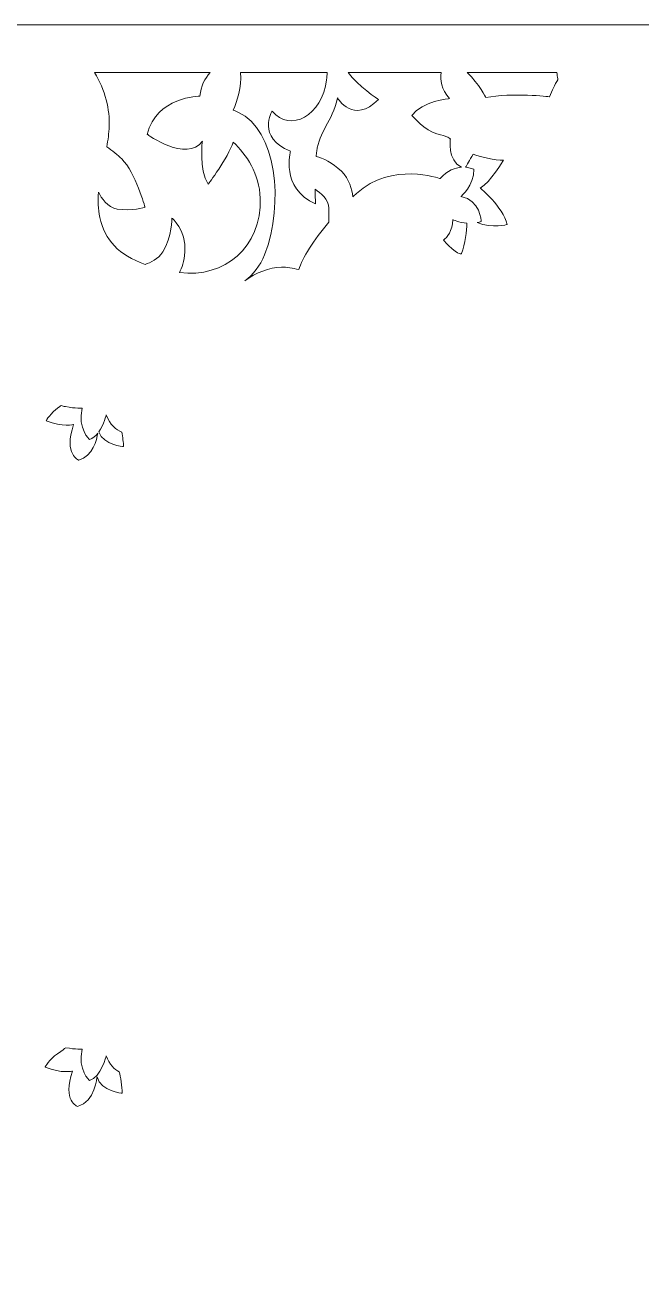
# Model space of a CAD drawing. Header units: centimetres. Extents: x 11.4 to 36.6, y -4.4 to 10.5.
# Drawn here: x 29.07 to 32.78, y 3.03 to 10.51 of the extents above; entities that cross this region are included whole.
import ezdxf

# ---------------------------------------------------------------- set-up
doc = ezdxf.new("R2010")
doc.units = ezdxf.units.CM
doc.header["$MEASUREMENT"] = 0
doc.layers.add('layer 1', color=7, linetype='Continuous')

msp = doc.modelspace()

# ---------------------------------------------------------------- linework, layer by layer
at = {"layer": 'layer 1', "color": 242, "lineweight": 9}
for points, knots in [([(24.45809, 10.50535), (24.45809, 10.50535), (36.6205, 10.50535), (36.6205, 10.50535), (36.6205, 10.50535), (36.6205, 10.50535), (36.6205, -4.44704), (36.6205, -4.44704), (36.6205, -4.44704), (36.6205, -4.44704), (24.45809, -4.44704), (24.45809, -4.44704), (24.45809, -4.44704), (24.45809, -4.44704), (24.45809, 10.50535), (24.45809, 10.50535)], [0, 0, 0, 0, 0.2, 0.2, 0.2, 0.2, 0.4, 0.4, 0.4, 0.4, 0.6, 0.6, 0.6, 0.6, 1, 1, 1, 1]), ([(29.4869, 10.2178), (29.4869, 10.2178), (30.18354, 10.2178), (30.18354, 10.2178), (30.18354, 10.2178), (30.15151, 10.18293), (30.12642, 10.13669), (30.1226, 10.07622), (30.1226, 10.07622), (30.1226, 10.07622), (29.85732, 10.07274), (29.80485, 9.84639), (29.80485, 9.84639), (29.80485, 9.84639), (30.04097, 9.67575), (30.13717, 9.8046), (30.13717, 9.8046), (30.13717, 9.8046), (30.11385, 9.63396), (30.17216, 9.54691), (30.17216, 9.54691), (30.17216, 9.54691), (30.2899, 9.70252), (30.32333, 9.80014), (30.32333, 9.80014), (30.40255, 9.72315), (30.48126, 9.60991), (30.48554, 9.46159), (30.48554, 9.46159), (30.49407, 9.16599), (30.26947, 8.97984), (29.99861, 9.01463), (29.99861, 9.01463), (30.01346, 9.04105), (30.02771, 9.08084), (30.03166, 9.13906), (30.03166, 9.13906), (30.04078, 9.27341), (29.95263, 9.3424), (29.95263, 9.3424), (29.95263, 9.3424), (29.95263, 9.3424), (29.95567, 9.22984), (29.89791, 9.13906), (29.89791, 9.13906), (29.86981, 9.09489), (29.82732, 9.07396), (29.79144, 9.06407), (29.79144, 9.06407), (29.63384, 9.12045), (29.54851, 9.2103), (29.51916, 9.34667), (29.51916, 9.34667), (29.5082, 9.39759), (29.50706, 9.4477), (29.51134, 9.49768), (29.51134, 9.49768), (29.52867, 9.46347), (29.56568, 9.40688), (29.62434, 9.39687), (29.62434, 9.39687), (29.70945, 9.38234), (29.79153, 9.40776), (29.79153, 9.40776), (29.79153, 9.40776), (29.79153, 9.40776), (29.73377, 9.61836), (29.6517, 9.69825), (29.6517, 9.69825), (29.62697, 9.72231), (29.59588, 9.74901), (29.5612, 9.77149), (29.5612, 9.77149), (29.56845, 9.81193), (29.5741, 9.85304), (29.57601, 9.89514), (29.57601, 9.89514), (29.58026, 9.9892), (29.5524, 10.11541), (29.4869, 10.2178)], [0, 0, 0, 0, 0.047619, 0.047619, 0.047619, 0.047619, 0.0952381, 0.0952381, 0.0952381, 0.0952381, 0.1428571, 0.1428571, 0.1428571, 0.1428571, 0.1904762, 0.1904762, 0.1904762, 0.1904762, 0.2380952, 0.2380952, 0.2380952, 0.2380952, 0.2857143, 0.2857143, 0.2857143, 0.2857143, 0.3333333, 0.3333333, 0.3333333, 0.3333333, 0.3809524, 0.3809524, 0.3809524, 0.3809524, 0.4285714, 0.4285714, 0.4285714, 0.4285714, 0.4761905, 0.4761905, 0.4761905, 0.4761905, 0.5238095, 0.5238095, 0.5238095, 0.5238095, 0.5714286, 0.5714286, 0.5714286, 0.5714286, 0.6190476, 0.6190476, 0.6190476, 0.6190476, 0.6666667, 0.6666667, 0.6666667, 0.6666667, 0.7142857, 0.7142857, 0.7142857, 0.7142857, 0.7619048, 0.7619048, 0.7619048, 0.7619048, 0.8095238, 0.8095238, 0.8095238, 0.8095238, 0.8571429, 0.8571429, 0.8571429, 0.8571429, 0.9047619, 0.9047619, 0.9047619, 0.9047619, 1, 1, 1, 1]), ([(30.36728, 10.2178), (30.36728, 10.2178), (30.88861, 10.2178), (30.88861, 10.2178), (30.88861, 10.2178), (30.88767, 10.20363), (30.88637, 10.18946), (30.88469, 10.17536), (30.88469, 10.17536), (30.85891, 9.95979), (30.6674, 9.8542), (30.55692, 9.98618), (30.55692, 9.98618), (30.55692, 9.98618), (30.46116, 9.82781), (30.6674, 9.74422), (30.6674, 9.74422), (30.6674, 9.74422), (30.60479, 9.52425), (30.8184, 9.42746), (30.8184, 9.42746), (30.8184, 9.42746), (30.81701, 9.46456), (30.81664, 9.51624), (30.81664, 9.51624), (30.84888, 9.49523), (30.89911, 9.45405), (30.89911, 9.40147), (30.89911, 9.40147), (30.89911, 9.3694), (30.89911, 9.34051), (30.89911, 9.31767), (30.89911, 9.31767), (30.80686, 9.20904), (30.73756, 9.10211), (30.71802, 9.03214), (30.71802, 9.03214), (30.68141, 9.04218), (30.64629, 9.04769), (30.61389, 9.04715), (30.61389, 9.04715), (30.53861, 9.04588), (30.46164, 9.01396), (30.3918, 8.96436), (30.3918, 8.96436), (30.44348, 9.00245), (30.48524, 9.05414), (30.51177, 9.12206), (30.51177, 9.12206), (30.63421, 9.43547), (30.57736, 9.87425), (30.35435, 9.97872), (30.35435, 9.97872), (30.34327, 9.98391), (30.33282, 9.9884), (30.32293, 9.99233), (30.32293, 9.99233), (30.3467, 10.04469), (30.37461, 10.12921), (30.36728, 10.2178)], [0, 0, 0, 0, 0.0625, 0.0625, 0.0625, 0.0625, 0.125, 0.125, 0.125, 0.125, 0.1875, 0.1875, 0.1875, 0.1875, 0.25, 0.25, 0.25, 0.25, 0.3125, 0.3125, 0.3125, 0.3125, 0.375, 0.375, 0.375, 0.375, 0.4375, 0.4375, 0.4375, 0.4375, 0.5, 0.5, 0.5, 0.5, 0.5625, 0.5625, 0.5625, 0.5625, 0.625, 0.625, 0.625, 0.625, 0.6875, 0.6875, 0.6875, 0.6875, 0.75, 0.75, 0.75, 0.75, 0.8125, 0.8125, 0.8125, 0.8125, 0.875, 0.875, 0.875, 0.875, 1, 1, 1, 1]), ([(31.01469, 10.2178), (31.01469, 10.2178), (31.57574, 10.2178), (31.57574, 10.2178), (31.57574, 10.2178), (31.56863, 10.17459), (31.57482, 10.11808), (31.62579, 10.06154), (31.62579, 10.06154), (31.62579, 10.06154), (31.46078, 10.04661), (31.39828, 9.95999), (31.39828, 9.95999), (31.39828, 9.95999), (31.48078, 9.86442), (31.54829, 9.84949), (31.54829, 9.84949), (31.61579, 9.83455), (31.63079, 9.81962), (31.63079, 9.81962), (31.63079, 9.81962), (31.63079, 9.81962), (31.61066, 9.69078), (31.69855, 9.64838), (31.69855, 9.64838), (31.66082, 9.64606), (31.61367, 9.63046), (31.56901, 9.58034), (31.56901, 9.58034), (31.56901, 9.58034), (31.27749, 9.68481), (31.06468, 9.4898), (31.06468, 9.4898), (31.05735, 9.48308), (31.05005, 9.47627), (31.0428, 9.4694), (31.0428, 9.4694), (31.03873, 9.5176), (31.02264, 9.57774), (30.97432, 9.62453), (30.97432, 9.62453), (30.92001, 9.67714), (30.86236, 9.70197), (30.82256, 9.7136), (30.82256, 9.7136), (30.82349, 9.72424), (30.82456, 9.73449), (30.82576, 9.74422), (30.82576, 9.74422), (30.8405, 9.863), (30.91784, 9.92019), (30.95098, 10.06537), (30.95098, 10.06537), (30.95098, 10.06537), (31.04674, 9.9026), (31.19773, 10.05657), (31.19773, 10.05657), (31.19773, 10.05657), (31.07052, 10.13907), (31.01469, 10.2178)], [0, 0, 0, 0, 0.0625, 0.0625, 0.0625, 0.0625, 0.125, 0.125, 0.125, 0.125, 0.1875, 0.1875, 0.1875, 0.1875, 0.25, 0.25, 0.25, 0.25, 0.3125, 0.3125, 0.3125, 0.3125, 0.375, 0.375, 0.375, 0.375, 0.4375, 0.4375, 0.4375, 0.4375, 0.5, 0.5, 0.5, 0.5, 0.5625, 0.5625, 0.5625, 0.5625, 0.625, 0.625, 0.625, 0.625, 0.6875, 0.6875, 0.6875, 0.6875, 0.75, 0.75, 0.75, 0.75, 0.8125, 0.8125, 0.8125, 0.8125, 0.875, 0.875, 0.875, 0.875, 1, 1, 1, 1]), ([(31.73168, 10.2178), (31.73168, 10.2178), (32.27151, 10.2178), (32.27151, 10.2178), (32.27151, 10.2178), (32.27407, 10.20549), (32.27619, 10.19312), (32.27776, 10.18077), (32.27776, 10.18077), (32.27802, 10.17879), (32.27827, 10.17691), (32.27854, 10.17505), (32.27854, 10.17505), (32.25989, 10.14458), (32.24277, 10.11063), (32.2282, 10.07282), (32.2282, 10.07282), (32.2282, 10.07282), (32.00082, 10.09893), (31.8434, 10.06759), (31.8434, 10.06759), (31.8434, 10.06759), (31.80751, 10.14886), (31.73168, 10.2178)], [0, 0, 0, 0, 0.1428571, 0.1428571, 0.1428571, 0.1428571, 0.2857143, 0.2857143, 0.2857143, 0.2857143, 0.4285714, 0.4285714, 0.4285714, 0.4285714, 0.5714286, 0.5714286, 0.5714286, 0.5714286, 0.7142857, 0.7142857, 0.7142857, 0.7142857, 1, 1, 1, 1]), ([(31.76832, 9.7268), (31.74662, 9.69085), (31.72939, 9.66125), (31.72187, 9.64822), (31.72187, 9.64822), (31.75274, 9.6459), (31.77307, 9.63606), (31.77307, 9.63606), (31.77307, 9.63606), (31.77307, 9.53507), (31.69436, 9.47239), (31.69436, 9.47239), (31.69436, 9.47239), (31.81096, 9.45149), (31.81679, 9.32265), (31.81679, 9.32265), (31.81679, 9.32265), (31.80847, 9.31956), (31.80011, 9.31719), (31.79181, 9.31541), (31.79181, 9.31541), (31.88587, 9.27798), (31.97348, 9.30413), (31.97348, 9.30413), (31.97348, 9.30413), (31.94656, 9.41133), (31.81016, 9.52281), (31.81016, 9.52281), (31.81016, 9.52281), (31.87118, 9.55712), (31.95015, 9.69004), (31.95015, 9.69004), (31.95015, 9.69004), (31.9045, 9.68652), (31.80322, 9.71608), (31.76832, 9.7268)], [0, 0, 0, 0, 0.1, 0.1, 0.1, 0.1, 0.2, 0.2, 0.2, 0.2, 0.3, 0.3, 0.3, 0.3, 0.4, 0.4, 0.4, 0.4, 0.5, 0.5, 0.5, 0.5, 0.6, 0.6, 0.6, 0.6, 0.7, 0.7, 0.7, 0.7, 0.8, 0.8, 0.8, 0.8, 1, 1, 1, 1]), ([(31.73069, 9.3117), (31.68168, 9.31548), (31.6448, 9.33309), (31.6448, 9.33309), (31.6448, 9.33309), (31.6448, 9.26471), (31.60934, 9.22581), (31.59, 9.20967), (31.59, 9.20967), (31.59837, 9.19965), (31.60826, 9.18893), (31.61991, 9.17764), (31.61991, 9.17764), (31.68632, 9.11332), (31.69709, 9.12833), (31.69709, 9.12833), (31.69709, 9.12833), (31.72209, 9.18948), (31.72892, 9.26666), (31.73069, 9.3117)], [0, 0, 0, 0, 0.1666667, 0.1666667, 0.1666667, 0.1666667, 0.3333333, 0.3333333, 0.3333333, 0.3333333, 0.5, 0.5, 0.5, 0.5, 0.6666667, 0.6666667, 0.6666667, 0.6666667, 1, 1, 1, 1]), ([(29.50738, 8.04886), (29.49362, 8.03111), (29.47692, 8.01652), (29.45709, 8.01038), (29.45709, 8.01038), (29.45709, 8.01038), (29.38447, 8.07235), (29.413, 8.19937), (29.413, 8.19937), (29.413, 8.19937), (29.37508, 8.19584), (29.31181, 8.20777), (29.31181, 8.20777), (29.30252, 8.20953), (29.29417, 8.21185), (29.28667, 8.21455), (29.28667, 8.21455), (29.28233, 8.21147), (29.27753, 8.20812), (29.2722, 8.20445), (29.2722, 8.20445), (29.22163, 8.16959), (29.19634, 8.12312), (29.19634, 8.12312), (29.19634, 8.12312), (29.29749, 8.08362), (29.36168, 8.09988), (29.36168, 8.09988), (29.36168, 8.09988), (29.29944, 7.91864), (29.3928, 7.88611), (29.3928, 7.88611), (29.3928, 7.88611), (29.47651, 7.91018), (29.50092, 8.0095), (29.50738, 8.04886)], [0, 0, 0, 0, 0.1, 0.1, 0.1, 0.1, 0.2, 0.2, 0.2, 0.2, 0.3, 0.3, 0.3, 0.3, 0.4, 0.4, 0.4, 0.4, 0.5, 0.5, 0.5, 0.5, 0.6, 0.6, 0.6, 0.6, 0.7, 0.7, 0.7, 0.7, 0.8, 0.8, 0.8, 0.8, 1, 1, 1, 1]), ([(29.65181, 8.05495), (29.61985, 8.06776), (29.57873, 8.09616), (29.55824, 8.1591), (29.55824, 8.1591), (29.55824, 8.1591), (29.54382, 8.10027), (29.51254, 8.05585), (29.51254, 8.05585), (29.54349, 7.97394), (29.66124, 7.96744), (29.66124, 7.96744), (29.66124, 7.96744), (29.66224, 7.99013), (29.65707, 8.02572), (29.65181, 8.05495)], [0, 0, 0, 0, 0.2, 0.2, 0.2, 0.2, 0.4, 0.4, 0.4, 0.4, 0.6, 0.6, 0.6, 0.6, 1, 1, 1, 1]), ([(29.63666, 4.20427), (29.60779, 4.21953), (29.5756, 4.24806), (29.55824, 4.3014), (29.55824, 4.3014), (29.55824, 4.3014), (29.52712, 4.17437), (29.45709, 4.15269), (29.45709, 4.15269), (29.45709, 4.15269), (29.38447, 4.21465), (29.413, 4.34167), (29.413, 4.34167), (29.413, 4.34167), (29.37584, 4.33822), (29.31371, 4.34972), (29.31371, 4.34972), (29.30721, 4.34406), (29.29354, 4.33327), (29.265, 4.3136), (29.265, 4.3136), (29.21442, 4.27875), (29.18914, 4.23227), (29.18914, 4.23227), (29.18914, 4.23227), (29.29029, 4.19277), (29.35448, 4.20904), (29.35448, 4.20904), (29.35448, 4.20904), (29.29223, 4.02779), (29.3856, 3.99526), (29.3856, 3.99526), (29.3856, 3.99526), (29.49064, 4.02547), (29.50231, 4.17418), (29.50231, 4.17418), (29.50231, 4.17418), (29.5276, 4.08356), (29.65403, 4.07659), (29.65403, 4.07659), (29.65403, 4.07659), (29.6556, 4.1122), (29.64198, 4.17955), (29.63666, 4.20427)], [0, 0, 0, 0, 0.0833333, 0.0833333, 0.0833333, 0.0833333, 0.1666667, 0.1666667, 0.1666667, 0.1666667, 0.25, 0.25, 0.25, 0.25, 0.3333333, 0.3333333, 0.3333333, 0.3333333, 0.4166667, 0.4166667, 0.4166667, 0.4166667, 0.5, 0.5, 0.5, 0.5, 0.5833333, 0.5833333, 0.5833333, 0.5833333, 0.6666667, 0.6666667, 0.6666667, 0.6666667, 0.75, 0.75, 0.75, 0.75, 0.8333333, 0.8333333, 0.8333333, 0.8333333, 1, 1, 1, 1])]:
    msp.add_open_spline(points, degree=3, knots=knots, dxfattribs=at)

doc.saveas('drawing.dxf')
